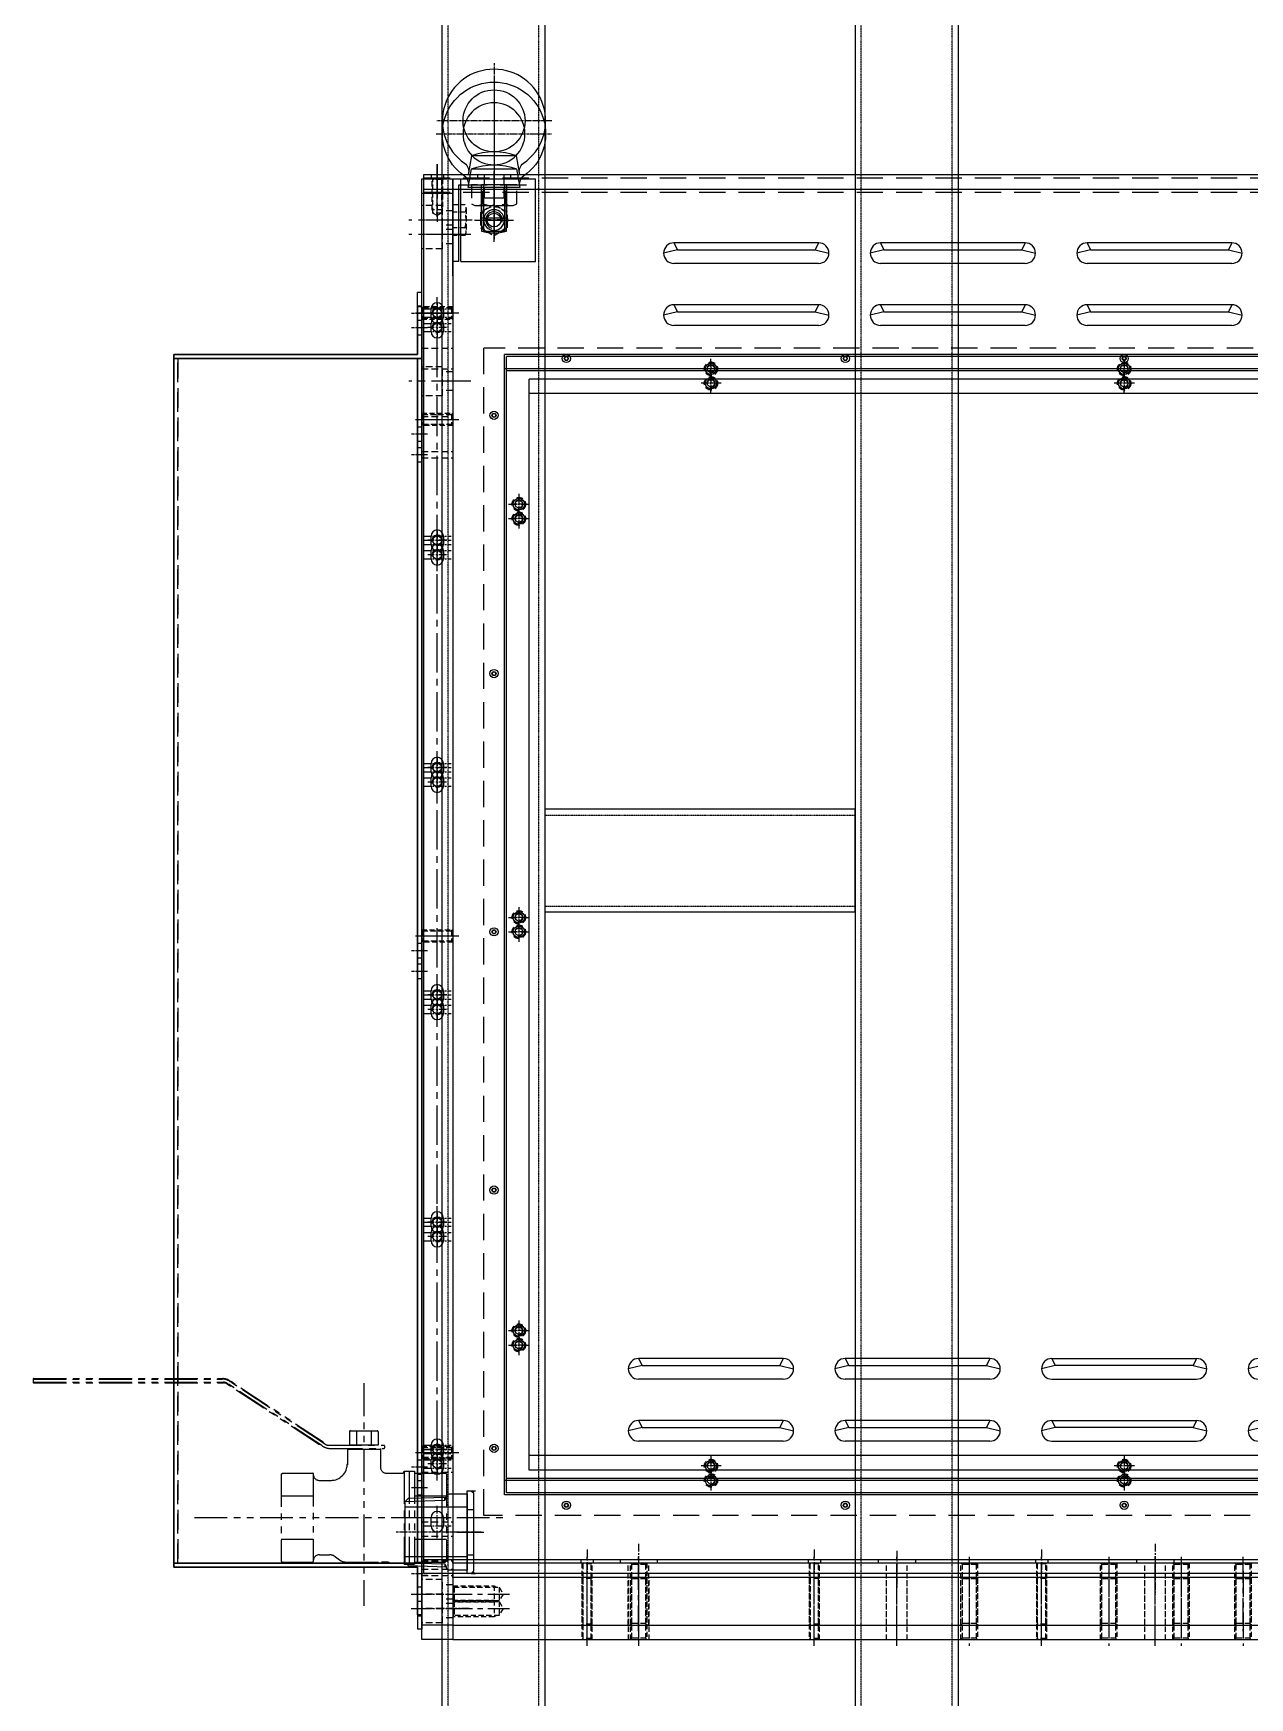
# Model space of a CAD drawing. Header units: millimetres. Extents: x -18234 to 26733, y 279 to 18488.
# Drawn here: x 17190 to 17779, y 5801 to 6607 of the extents above; entities that cross this region are included whole.
import ezdxf

# ---------------------------------------------------------------- set-up
doc = ezdxf.new("R2010")
doc.units = ezdxf.units.MM
for name, pattern in [('CENTER', [2, 1.25, -0.25, 0.25, -0.25]), ('CENTER1', [10, 7, -1, 1, -1]), ('CENTER2', [28.575, 19.05, -3.175, 3.175, -3.175]), ('HIDDEN', [0.375, 0.25, -0.125]), ('HIDDEN2', [4.7625, 3.175, -1.5875]), ('HIDDENX2', [19.05, 12.7, -6.35]), ('PHANTOM2', [31.75, 15.875, -3.175, 3.175, -3.175, 3.175, -3.175]), ('PHANTOMX2', [5, 2.5, -0.5, 0.5, -0.5, 0.5, -0.5])]:
    doc.linetypes.add(name, pattern=pattern)
for name, color, linetype in [('CEN', 1, 'CENTER'), ('CENTER', 1, 'CENTER'), ('HL', 2, 'HIDDEN'), ('THIN', 3, 'Continuous')]:
    doc.layers.add(name, color=color, linetype=linetype)

# ---------------------------------------------------------------- blocks, each defined once
blk = doc.blocks.new('w35ca34etwcey5r')
for p, q in [((-18931.31, 4130.1), (-18953.14, 4130.1)), ((-18946.92, 4121.1), (-18946.92, 4116.1)), ((-18937.52, 4121.1), (-18937.52, 4116.1)), ((-18936.22, 4116.1), (-18948.22, 4116.1)), ((-18936.22, 4100.04), (-18948.22, 4100.04))]:
    blk.add_line(p, q)
for points in [[(-18929.72, 4121.1), (-18931.31, 4130.1, 0.183267), (-18953.14, 4130.1), (-18954.72, 4121.1), (-18929.72, 4121.1, -0.33462), (-18927.93, 4126.59, 3.183172), (-18956.52, 4126.59, -0.33462), (-18954.72, 4121.1)], [(-18936.22, 4116.1), (-18936.22, 4100.04, -0.157869), (-18948.22, 4100.04), (-18948.22, 4116.1)]]:
    blk.add_lwpolyline(points, format="xyb")
blk.add_circle((-18942.22, 4147.1), 15)
at = {"layer": 'CENTER'}
for p, q in [((-18942.22, 4175.1), (-18942.22, 4096.1)), ((-18914.22, 4147.1), (-18970.22, 4147.1))]:
    blk.add_line(p, q, dxfattribs=at)
at = {"layer": 'THIN'}
for p, q in [((-18947.27, 4116.1), (-18947.27, 4100.04)), ((-18937.17, 4116.1), (-18937.17, 4100.04))]:
    blk.add_line(p, q, dxfattribs=at)
blk = doc.blocks.new('QW3ECE4T')
at = {"color": 2}
for p, q in [((5277.72, 19478.86), (5277.72, 20178.86)), ((5277.72, 20178.86), (5292.72, 20178.86)), ((5292.72, 20178.86), (5292.72, 19478.86)), ((5292.72, 19478.86), (5277.72, 19478.86))]:
    blk.add_line(p, q, dxfattribs=at)
at = {"color": 2, "linetype": 'HIDDEN2'}
for p, q in [((5287.72, 20165.86), (5277.72, 20165.86)), ((5287.72, 20151.86), (5287.72, 20165.86)), ((5292.72, 20163.36), (5287.72, 20163.36)), ((5287.72, 20151.86), (5277.72, 20151.86)), ((5292.72, 20154.36), (5287.72, 20154.36)), ((5277.72, 20103.86), (5292.72, 20103.86)), ((5277.72, 20053.86), (5292.72, 20053.86)), ((5277.72, 19559.86), (5292.72, 19559.86)), ((5277.72, 19509.86), (5292.72, 19509.86)), ((5287.72, 19500.86), (5277.72, 19500.86)), ((5287.72, 19486.86), (5287.72, 19500.86)), ((5292.72, 19498.36), (5287.72, 19498.36)), ((5287.72, 19486.86), (5277.72, 19486.86)), ((5292.72, 19489.36), (5287.72, 19489.36))]:
    blk.add_line(p, q, dxfattribs=at)
at = {"color": 1, "linetype": 'CENTER', "ltscale": 3}
for p, q in [((5285.22, 20118.43), (5285.22, 20109.28)), ((5289.8, 20113.86), (5280.65, 20113.86)), ((5289.8, 20003.86), (5280.65, 20003.86)), ((5285.22, 20008.43), (5285.22, 19999.28)), ((5285.22, 19898.43), (5285.22, 19889.28)), ((5289.8, 19893.86), (5280.65, 19893.86)), ((5285.22, 19788.43), (5285.22, 19779.28)), ((5289.8, 19783.86), (5280.65, 19783.86)), ((5289.8, 19673.86), (5280.65, 19673.86)), ((5285.22, 19678.43), (5285.22, 19669.28)), ((5285.22, 19568.43), (5285.22, 19559.28)), ((5289.8, 19563.86), (5280.65, 19563.86)), ((5272.67, 19493.86), (5297.78, 19493.86))]:
    blk.add_line(p, q, dxfattribs=at)
at = {"color": 3}
for centre in [(5285.22, 20113.86), (5285.22, 20003.86), (5285.22, 19893.86), (5285.22, 19783.86), (5285.22, 19673.86), (5285.22, 19563.86)]:
    blk.add_circle(centre, 2.1, dxfattribs=at)
for centre in [(5285.22, 20113.86), (5285.22, 20003.86), (5285.22, 19893.86), (5285.22, 19783.86), (5285.22, 19673.86), (5285.22, 19563.86)]:
    blk.add_arc(centre, 2.5, 255.40903, 195.03402)
at = {"layer": 'CEN', "linetype": 'CENTER2'}
for p, q in [((5285.22, 20167.41), (5285.22, 20193.86)), ((5301.57, 20158.86), (5271.53, 20158.86)), ((5301.57, 20158.86), (5271.53, 20158.86))]:
    blk.add_line(p, q, dxfattribs=at)
blk = doc.blocks.new('WEVWE4TRCER5TY')
for p, q in [((-5658.66, 747.58), (-5658.66, 784.58)), ((-5647.79, 781.5), (-5647.79, 782.98)), ((-5658.66, 778.08), (-5628.66, 778.08)), ((-5658.66, 754.08), (-5628.66, 754.08)), ((-5647.79, 750.66), (-5647.79, 749.19))]:
    blk.add_line(p, q)
blk.add_lwpolyline([(-5658.66, 784.58), (-5649.66, 784.58), (-5648.66, 783.58), (-5648.66, 783.01), (-5630.19, 782.43), (-5628.66, 780.9), (-5628.66, 751.26), (-5630.19, 749.74), (-5648.66, 749.16), (-5648.66, 748.58), (-5649.66, 747.58), (-5658.66, 747.58)])
at = {"layer": 'CENTER'}
blk.add_line((-5665.47, 766.08), (-5623.92, 766.08), dxfattribs=at)
at = {"layer": 'THIN'}
for points in [[(-5628.66, 780.9), (-5647.79, 781.5), (-5648.66, 783.01)], [(-5628.66, 751.26), (-5647.79, 750.66), (-5648.66, 749.16)]]:
    blk.add_lwpolyline(points, dxfattribs=at)
blk = doc.blocks.new('A$C7D0A6CA1')
at = {"color": 4}
for p, q in [((0, 630), (-2, 630)), ((-2, 600), (-2, 630)), ((0, 598), (0, 630)), ((-120, 600), (-2, 600)), ((-120, 13), (-120, 600)), ((-120, 598), (0, 598)), ((-2, 598), (-2, 15)), ((0, 598), (0, 15)), ((0, 15), (-120, 15)), ((-2, 13), (-120, 13)), ((-2, -10), (-2, 13)), ((0, -10), (0, 15)), ((0, -10), (-2, -10))]:
    blk.add_line(p, q, dxfattribs=at)
at = {"color": 2, "linetype": 'HIDDEN2', "ltscale": 3}
for p, q in [((-2, 623.5), (0, 623.5)), ((-2, 616.5), (0, 616.5)), ((-118, 15), (-118, 598)), ((-2, 555), (0, 555)), ((-2, 548), (0, 548)), ((-2, 305), (0, 305)), ((-2, 298), (0, 298)), ((-2, 55), (0, 55)), ((-2, 48), (0, 48)), ((-2, 3.5), (0, 3.5)), ((-2, -3.5), (0, -3.5))]:
    blk.add_line(p, q, dxfattribs=at)
at = {"color": 1, "linetype": 'CENTER'}
for p, q in [((-5, 620), (3, 620)), ((-5, 551.5), (3, 551.5)), ((-5, 301.5), (3, 301.5)), ((-5, 51.5), (3, 51.5)), ((-5, 0), (3, 0))]:
    blk.add_line(p, q, dxfattribs=at)
blk = doc.blocks.new('sdfgsdfgdgds')
for points in [[(142788.16, 12760.35), (142787.16, 12759.35), (142786.16, 12760.35)], [(142787.16, 12721.35), (142786.16, 12720.35), (142788.16, 12720.35)]]:
    blk.add_hatch(color=256).paths.add_polyline_path(points)
at = {"color": 1, "linetype": 'CENTER', "ltscale": 3}
for p, q in [((142769.66, 13383.57), (142769.66, 13399.64)), ((142769.66, 13383.5), (142769.66, 13396.99)), ((142797.16, 13404.59), (142797.16, 13376.11)), ((142797.16, 13383.07), (142797.16, 13399.14)), ((142762.91, 13325.35), (142776.41, 13325.35)), ((142769.66, 13315.35), (142769.66, 13331.35)), ((142762.91, 13321.35), (142776.41, 13321.35)), ((142902.16, 13291.42), (142902.16, 13301.29)), ((142902.16, 13300.1), (142902.16, 13292.6)), ((143102.16, 13291.42), (143102.16, 13301.29)), ((143102.16, 13300.1), (143102.16, 13292.6)), ((142907.09, 13296.35), (142897.22, 13296.35)), ((142905.91, 13296.35), (142898.41, 13296.35)), ((143107.09, 13296.35), (143097.22, 13296.35)), ((143105.91, 13296.35), (143098.41, 13296.35)), ((142809.16, 13235.79), (142809.16, 13225.92)), ((142804.22, 13230.85), (142814.09, 13230.85)), ((142812.91, 13230.85), (142805.41, 13230.85)), ((142809.16, 13234.6), (142809.16, 13227.1)), ((142769.66, 13205.35), (142769.66, 13221.35)), ((142762.91, 13215.35), (142776.41, 13215.35)), ((142762.91, 13211.35), (142776.41, 13211.35)), ((142769.66, 13095.35), (142769.66, 13111.35)), ((142762.91, 13105.35), (142776.41, 13105.35)), ((142762.91, 13101.35), (142776.41, 13101.35)), ((142809.16, 13035.79), (142809.16, 13025.92)), ((142809.16, 13034.6), (142809.16, 13027.1)), ((142804.22, 13030.85), (142814.09, 13030.85)), ((142812.91, 13030.85), (142805.41, 13030.85)), ((142762.91, 12995.35), (142776.41, 12995.35)), ((142769.66, 12985.35), (142769.66, 13001.35)), ((142762.91, 12991.35), (142776.41, 12991.35)), ((142769.66, 12875.35), (142769.66, 12891.35)), ((142762.91, 12885.35), (142776.41, 12885.35)), ((142762.91, 12881.35), (142776.41, 12881.35)), ((142809.16, 12835.79), (142809.16, 12825.92)), ((142809.16, 12834.6), (142809.16, 12827.1)), ((142804.22, 12830.85), (142814.09, 12830.85)), ((142812.91, 12830.85), (142805.41, 12830.85)), ((142769.66, 12765.35), (142769.66, 12781.35)), ((142762.91, 12775.35), (142776.41, 12775.35)), ((142762.91, 12771.35), (142776.41, 12771.35)), ((142902.16, 12770.29), (142902.16, 12760.42)), ((142902.16, 12769.1), (142902.16, 12761.6)), ((143102.16, 12770.29), (143102.16, 12760.42)), ((143102.16, 12769.1), (143102.16, 12761.6)), ((142907.09, 12765.35), (142897.22, 12765.35)), ((142905.91, 12765.35), (142898.41, 12765.35)), ((143107.09, 12765.35), (143097.22, 12765.35)), ((143105.91, 12765.35), (143098.41, 12765.35)), ((142769.66, 12737.35), (142769.66, 12753.35)), ((142762.91, 12747.35), (142776.41, 12747.35)), ((142762.91, 12743.35), (142776.41, 12743.35)), ((142867.16, 12728.12), (142867.16, 12709.95)), ((143117.16, 12728.12), (143117.16, 12709.95)), ((142992.16, 12724.79), (142992.16, 12712.95)), ((142785.2, 12703.35), (142769.11, 12703.35))]:
    blk.add_line(p, q, dxfattribs=at)
at = {"color": 3}
for p, q in [((142763.16, 13390.35), (143441.16, 13390.35)), ((142763.16, 12720.35), (142763.16, 13390.35)), ((142777.16, 13348.35), (142777.16, 13388.35)), ((142777.16, 13388.35), (142777.16, 13348.35)), ((142954.25, 13364.35), (142884.25, 13364.35)), ((143054.25, 13364.35), (142984.25, 13364.35)), ((143154.25, 13364.35), (143084.25, 13364.35)), ((142954.25, 13354.35), (142884.25, 13354.35)), ((143054.25, 13354.35), (142984.25, 13354.35)), ((143154.25, 13354.35), (143084.25, 13354.35)), ((142954.25, 13334.35), (142884.25, 13334.35)), ((143054.25, 13334.35), (142984.25, 13334.35)), ((143154.25, 13334.35), (143084.25, 13334.35)), ((142766.66, 13321.35), (142766.66, 13325.35)), ((142772.66, 13325.35), (142772.66, 13321.35)), ((142954.25, 13324.35), (142884.25, 13324.35)), ((143054.25, 13324.35), (142984.25, 13324.35)), ((143154.25, 13324.35), (143084.25, 13324.35)), ((143402.16, 13303.35), (142802.16, 13303.35)), ((142802.16, 12758.35), (142802.16, 13303.35)), ((143401.16, 13302.35), (142803.16, 13302.35)), ((142803.16, 12759.35), (142803.16, 13302.35)), ((143390.16, 13291.35), (142814.16, 13291.35)), ((142814.16, 12770.35), (142814.16, 13291.35)), ((142766.66, 13211.35), (142766.66, 13215.35)), ((142772.66, 13215.35), (142772.66, 13211.35)), ((142766.66, 13101.35), (142766.66, 13105.35)), ((142772.66, 13105.35), (142772.66, 13101.35)), ((142766.66, 12991.35), (142766.66, 12995.35)), ((142772.66, 12995.35), (142772.66, 12991.35)), ((142766.66, 12881.35), (142766.66, 12885.35)), ((142772.66, 12885.35), (142772.66, 12881.35)), ((142937.16, 12824.35), (142867.16, 12824.35)), ((143037.16, 12824.35), (142967.16, 12824.35)), ((143067.16, 12824.35), (143137.16, 12824.35)), ((142937.16, 12814.35), (142867.16, 12814.35)), ((143037.16, 12814.35), (142967.16, 12814.35)), ((143067.16, 12814.35), (143137.16, 12814.35)), ((142937.16, 12794.35), (142867.16, 12794.35)), ((143037.16, 12794.35), (142967.16, 12794.35)), ((143067.16, 12794.35), (143137.16, 12794.35)), ((142937.16, 12784.35), (142867.16, 12784.35)), ((143037.16, 12784.35), (142967.16, 12784.35)), ((143067.16, 12784.35), (143137.16, 12784.35)), ((142766.66, 12771.35), (142766.66, 12775.35)), ((142772.66, 12775.35), (142772.66, 12771.35)), ((143374.85, 12770.35), (142814.16, 12770.35)), ((143381.46, 12758.35), (142802.16, 12758.35)), ((143380.72, 12759.35), (142803.16, 12759.35)), ((142766.66, 12743.35), (142766.66, 12747.35)), ((142772.66, 12747.35), (142772.66, 12743.35)), ((142777.16, 12720.35), (142763.16, 12720.35)), ((143427.16, 12720.35), (142777.16, 12720.35)), ((142777.16, 12718.35), (142777.16, 12720.35)), ((143427.16, 12718.35), (142777.16, 12718.35))]:
    blk.add_line(p, q, dxfattribs=at)
at = {"color": 2, "linetype": 'HIDDENX2'}
for p, q in [((142763.16, 13388.85), (143441.16, 13388.85)), ((143412.16, 13313.35), (142792.16, 13313.35)), ((142792.16, 12748.35), (142792.16, 13313.35)), ((143391.79, 12748.35), (142792.16, 12748.35))]:
    blk.add_line(p, q, dxfattribs=at)
for p, q in [((142885.91, 13360.9), (142879.25, 13359.35)), ((142884.25, 13364.35), (142885.91, 13360.9)), ((142885.91, 13360.9), (142952.59, 13360.9)), ((142954.25, 13364.35), (142952.59, 13360.9)), ((142952.59, 13360.9), (142959.25, 13359.35)), ((142985.91, 13360.9), (142979.25, 13359.35)), ((142984.25, 13364.35), (142985.91, 13360.9)), ((142985.91, 13360.9), (143052.59, 13360.9)), ((143054.25, 13364.35), (143052.59, 13360.9)), ((143052.59, 13360.9), (143059.25, 13359.35)), ((143085.91, 13360.9), (143079.25, 13359.35)), ((143084.25, 13364.35), (143085.91, 13360.9)), ((143085.91, 13360.9), (143152.59, 13360.9)), ((143154.25, 13364.35), (143152.59, 13360.9)), ((143152.59, 13360.9), (143159.25, 13359.35)), ((142884.25, 13334.35), (142885.91, 13330.9)), ((142954.25, 13334.35), (142952.59, 13330.9)), ((142984.25, 13334.35), (142985.91, 13330.9)), ((143054.25, 13334.35), (143052.59, 13330.9)), ((143084.25, 13334.35), (143085.91, 13330.9)), ((143154.25, 13334.35), (143152.59, 13330.9)), ((142885.91, 13330.9), (142879.25, 13329.35)), ((142885.91, 13330.9), (142952.59, 13330.9)), ((142952.59, 13330.9), (142959.25, 13329.35)), ((142985.91, 13330.9), (142979.25, 13329.35)), ((142985.91, 13330.9), (143052.59, 13330.9)), ((143052.59, 13330.9), (143059.25, 13329.35)), ((143085.91, 13330.9), (143079.25, 13329.35)), ((143085.91, 13330.9), (143152.59, 13330.9)), ((143152.59, 13330.9), (143159.25, 13329.35)), ((142868.82, 12820.9), (142862.16, 12819.35)), ((142867.16, 12824.35), (142868.82, 12820.9)), ((142868.82, 12820.9), (142935.49, 12820.9)), ((142937.16, 12824.35), (142935.49, 12820.9)), ((142935.49, 12820.9), (142942.16, 12819.35)), ((142968.82, 12820.9), (142962.16, 12819.35)), ((142967.16, 12824.35), (142968.82, 12820.9)), ((142968.82, 12820.9), (143035.49, 12820.9)), ((143037.16, 12824.35), (143035.49, 12820.9)), ((143035.49, 12820.9), (143042.16, 12819.35)), ((143068.82, 12820.9), (143062.16, 12819.35)), ((143067.16, 12824.35), (143068.82, 12820.9)), ((143135.49, 12820.9), (143068.82, 12820.9)), ((143137.16, 12824.35), (143135.49, 12820.9)), ((143135.49, 12820.9), (143142.16, 12819.35)), ((143168.82, 12820.9), (143162.16, 12819.35)), ((142867.16, 12794.35), (142868.82, 12790.9)), ((142937.16, 12794.35), (142935.49, 12790.9)), ((142967.16, 12794.35), (142968.82, 12790.9)), ((143037.16, 12794.35), (143035.49, 12790.9)), ((143067.16, 12794.35), (143068.82, 12790.9)), ((143137.16, 12794.35), (143135.49, 12790.9)), ((142868.82, 12790.9), (142862.16, 12789.35)), ((142868.82, 12790.9), (142935.49, 12790.9)), ((142935.49, 12790.9), (142942.16, 12789.35)), ((142968.82, 12790.9), (142962.16, 12789.35)), ((142968.82, 12790.9), (143035.49, 12790.9)), ((143035.49, 12790.9), (143042.16, 12789.35)), ((143068.82, 12790.9), (143062.16, 12789.35)), ((143135.49, 12790.9), (143068.82, 12790.9)), ((143135.49, 12790.9), (143142.16, 12789.35)), ((143168.82, 12790.9), (143162.16, 12789.35)), ((142786.16, 12760.35), (142788.16, 12760.35)), ((142786.16, 12720.35), (142788.16, 12720.35))]:
    blk.add_line(p, q)
at = {"color": 2, "linetype": 'HIDDEN2', "ltscale": 2}
for p, q in [((142784.16, 12751.35), (142787.16, 12751.35)), ((142784.16, 12729.35), (142787.16, 12729.35))]:
    blk.add_line(p, q, dxfattribs=at)
at = {"linetype": 'HIDDEN2'}
blk.add_line((142762.16, 12738.35), (142777.16, 12738.35), dxfattribs=at)
at = {"color": 1, "linetype": 'CENTER1', "ltscale": 2}
blk.add_line((142779.16, 12740.35), (142792.16, 12740.35), dxfattribs=at)
at = {"color": 1, "linetype": 'CENTER'}
blk.add_line((142757.16, 12720.35, -0.22), (142765.16, 12720.35, 0.37), dxfattribs=at)
at = {"color": 2}
for p, q in [((143427.16, 12718.35), (142777.16, 12718.35)), ((142777.16, 12718.35), (142777.16, 12688.35)), ((142777.16, 12688.35), (143427.16, 12688.35))]:
    blk.add_line(p, q, dxfattribs=at)
at = {"const_width": 0.5}
for points in [[(142831.41, 13308.35, -1), (142832.91, 13308.35, -1)], [(142966.41, 13308.35, -1), (142967.91, 13308.35, -1)], [(143102.91, 13308.35, 1), (143101.41, 13308.35, 1)], [(142796.41, 13280.85, 1), (142797.91, 13280.85, 1)], [(142796.41, 13155.85, 1), (142797.91, 13155.85, 1)], [(142796.41, 13030.85, 1), (142797.91, 13030.85, 1)], [(142796.41, 12905.85, 1), (142797.91, 12905.85, 1)], [(142796.41, 12780.85, 1), (142797.91, 12780.85, 1)], [(142831.41, 12753.35, 1), (142832.91, 12753.35, 1)], [(142966.41, 12753.35, 1), (142967.91, 12753.35, 1)], [(143102.91, 12753.35, -1), (143101.41, 12753.35, -1)]]:
    blk.add_lwpolyline(points, format="xyb", close=True, dxfattribs=at)
blk.add_lwpolyline([(142786.16, 12720.35), (142784.16, 12720.35), (142784.16, 12760.35), (142786.16, 12760.35), (142787.16, 12759.35), (142787.16, 12721.35)], close=True)
for centre, radius in [((142832.16, 13308.35), 2), ((142832.16, 13308.35), 1), ((142967.16, 13308.35), 2), ((142967.16, 13308.35), 1), ((143102.16, 13308.35), 2), ((143102.16, 13308.35), 1), ((142797.16, 13280.85), 2), ((142797.16, 13280.85), 1), ((142797.16, 13155.85), 2), ((142797.16, 13155.85), 1), ((142797.16, 13030.85), 2), ((142797.16, 13030.85), 1), ((142797.16, 12905.85), 2), ((142797.16, 12905.85), 1), ((142797.16, 12780.85), 2), ((142797.16, 12780.85), 1), ((142832.16, 12753.35), 2), ((142832.16, 12753.35), 1), ((142967.16, 12753.35), 2), ((142967.16, 12753.35), 1), ((143102.16, 12753.35), 2), ((143102.16, 12753.35), 1)]:
    blk.add_circle(centre, radius)
at = {"color": 2, "linetype": 'HIDDEN2'}
for centre in [(142902.16, 13296.35), (143102.16, 13296.35), (142809.16, 13230.85), (142809.16, 13030.85), (142809.16, 12830.85), (142902.16, 12765.35), (143102.16, 12765.35)]:
    blk.add_circle(centre, 3.25, dxfattribs=at)
at = {"color": 3}
for centre, radius in [((142902.16, 13296.35), 2.75), ((142902.16, 13296.35), 1.75), ((143102.16, 13296.35), 2.75), ((143102.16, 13296.35), 1.75), ((142809.16, 13230.85), 2.75), ((142809.16, 13230.85), 1.75), ((142809.16, 13030.85), 2.75), ((142809.16, 13030.85), 1.75), ((142809.16, 12830.85), 2.75), ((142809.16, 12830.85), 1.75), ((142902.16, 12765.35), 2.75), ((142902.16, 12765.35), 1.75), ((143102.16, 12765.35), 2.75), ((143102.16, 12765.35), 1.75)]:
    blk.add_circle(centre, radius, dxfattribs=at)
for centre, radius, start, end in [((142884.25, 13359.35), 5, 90, 270), ((142954.25, 13359.35), 5, 270, 90), ((142984.25, 13359.35), 5, 90, 270), ((143054.25, 13359.35), 5, 270, 90), ((143084.25, 13359.35), 5, 90, 270), ((143154.25, 13359.35), 5, 270, 90), ((142884.25, 13329.35), 5, 90, 270), ((142954.25, 13329.35), 5, 270, 90), ((142984.25, 13329.35), 5, 90, 270), ((143054.25, 13329.35), 5, 270, 90), ((143084.25, 13329.35), 5, 90, 270), ((143154.25, 13329.35), 5, 270, 90), ((142769.66, 13325.35), 3, 0, 180), ((142769.66, 13321.35), 3, 180, 0), ((142769.66, 13215.35), 3, 0, 180), ((142769.66, 13211.35), 3, 180, 0), ((142769.66, 13105.35), 3, 0, 180), ((142769.66, 13101.35), 3, 180, 0), ((142769.66, 12995.35), 3, 0, 180), ((142769.66, 12991.35), 3, 180, 0), ((142769.66, 12885.35), 3, 0, 180), ((142769.66, 12881.35), 3, 180, 0), ((142867.16, 12819.35), 5, 90, 270), ((142937.16, 12819.35), 5, 270, 90), ((142967.16, 12819.35), 5, 90, 270), ((143037.16, 12819.35), 5, 270, 90), ((143067.16, 12819.35), 5, 90, 270), ((143137.16, 12819.35), 5, 270, 90), ((143167.16, 12819.35), 5, 90, 270), ((142867.16, 12789.35), 5, 90, 270), ((142937.16, 12789.35), 5, 270, 90), ((142967.16, 12789.35), 5, 90, 270), ((143037.16, 12789.35), 5, 270, 90), ((143067.16, 12789.35), 5, 90, 270), ((143137.16, 12789.35), 5, 270, 90), ((143167.16, 12789.35), 5, 90, 270), ((142769.66, 12775.35), 3, 0, 180), ((142769.66, 12771.35), 3, 180, 0), ((142769.66, 12747.35), 3, 0, 180), ((142769.66, 12743.35), 3, 180, 0)]:
    blk.add_arc(centre, radius, start, end, dxfattribs=at)
for centre in [(142902.16, 13296.35), (143102.16, 13296.35), (142809.16, 13230.85), (142809.16, 13030.85), (142809.16, 12830.85), (142902.16, 12765.35), (143102.16, 12765.35)]:
    blk.add_arc(centre, 2, 255.00122, 194.53862)
at = {"xscale": -1}
blk.add_blockref('w35ca34etwcey5r', (123854.93, 9270.01), dxfattribs=at)
blk.add_blockref('QW3ECE4T', (137484.43, -6790.51))
at = {"xscale": -1, "rotation": 180}
blk.add_blockref('A$C7D0A6CA1', (142762.16, 13323.35), dxfattribs=at)
at = {"rotation": 180}
blk.add_blockref('WEVWE4TRCER5TY', (137125.5, 13506.43), dxfattribs=at)
blk = doc.blocks.new('A$C6C3A631E')
at = {"color": 0, "linetype": 'HIDDEN', "ltscale": 10}
for points in [[(0, -6.62), (0.68, -7.3), (0.68, -13.95), (0, -14.62)], [(0.68, -7.3), (29.32, -7.3)], [(30, -6.62), (29.32, -7.3), (29.32, -13.95), (30, -14.62)], [(29.32, -13.95), (0.68, -13.95)]]:
    blk.add_lwpolyline(points, dxfattribs=at)
at = {"layer": 'CENTER', "ltscale": 10}
blk.add_line((-3, -10.62), (33, -10.62), dxfattribs=at)
at = {"layer": 'THIN', "color": 0, "linetype": 'HIDDEN', "ltscale": 10}
for points in [[(0, -6.62), (30, -6.62)], [(30, -14.62), (0, -14.62)]]:
    blk.add_lwpolyline(points, dxfattribs=at)
blk = doc.blocks.new('A$C6BE62182')
at = {"color": 0, "linetype": 'HIDDEN', "ltscale": 10}
for points in [[(-10.34, 7.86), (-9.91, 8.3), (-9.91, 12.43), (-10.34, 12.86)], [(-9.91, 12.43), (19.23, 12.43)], [(19.23, 8.3), (-9.91, 8.3)], [(19.66, 7.86), (19.23, 8.3), (19.23, 12.43), (19.66, 12.86)]]:
    blk.add_lwpolyline(points, dxfattribs=at)
at = {"layer": 'CENTER', "ltscale": 10}
blk.add_line((22.66, 10.36), (-13.34, 10.36), dxfattribs=at)
at = {"layer": 'THIN', "color": 0, "linetype": 'HIDDEN', "ltscale": 10}
for points in [[(-10.34, 12.86), (19.66, 12.86)], [(19.66, 7.86), (-10.34, 7.86)]]:
    blk.add_lwpolyline(points, dxfattribs=at)
blk = doc.blocks.new('A$C37081A5B')
at = {"color": 0, "linetype": 'HIDDEN', "ltscale": 10}
for p, q in [((7.83, 14.29), (7.83, 6.29)), ((10.33, 13.61), (10.33, 6.97))]:
    blk.add_line(p, q, dxfattribs=at)
for points in [[(-12.17, 14.29), (-11.5, 13.61), (-11.5, 6.97), (-12.17, 6.29)], [(-11.5, 13.61), (10.33, 13.61), (12.24, 10.29), (10.33, 6.97), (-11.5, 6.97)]]:
    blk.add_lwpolyline(points, dxfattribs=at)
at = {"layer": 'CENTER', "ltscale": 10}
blk.add_line((-15.17, 10.29), (15.24, 10.29), dxfattribs=at)
at = {"layer": 'THIN', "color": 0, "linetype": 'HIDDEN', "ltscale": 10}
for points in [[(-12.17, 14.29), (7.83, 14.29), (9, 13.61)], [(9, 6.97), (7.83, 6.29), (-12.17, 6.29)]]:
    blk.add_lwpolyline(points, dxfattribs=at)
blk = doc.blocks.new('A$C592426ED')
at = {"color": 251, "linetype": 'HIDDEN', "ltscale": 10}
for points in [[(-4.9, 20), (-5.57, 19.33), (-12.22, 19.33), (-12.9, 20)], [(-12.22, -9.32), (-12.22, 19.33)], [(-5.57, 19.33), (-5.57, -9.32)], [(-4.9, -10), (-5.57, -9.32), (-12.22, -9.32), (-12.9, -10)]]:
    blk.add_lwpolyline(points, dxfattribs=at)
at = {"layer": 'CENTER', "color": 251, "ltscale": 10}
blk.add_line((-8.9, 23), (-8.9, -13), dxfattribs=at)
at = {"layer": 'THIN', "color": 251, "linetype": 'HIDDEN', "ltscale": 10}
for points in [[(-12.9, -10), (-12.9, 20)], [(-4.9, 20), (-4.9, -10)]]:
    blk.add_lwpolyline(points, dxfattribs=at)
blk = doc.blocks.new('A$C2409789D')
at = {"color": 2}
for p, q in [((475.34, 57.83), (-174.66, 57.83)), ((-174.66, 57.83), (-174.66, 27.83)), ((-174.66, 27.83), (475.34, 27.83))]:
    blk.add_line(p, q, dxfattribs=at)
at = {"linetype": 'HIDDEN', "ltscale": 10}
for p, q in [((-89.66, 27.83), (-89.66, 57.83)), ((-79.66, 27.83), (-79.66, 57.83)), ((35.34, 27.83), (35.34, 57.83)), ((45.34, 27.83), (45.34, 57.83)), ((160.34, 27.83), (160.34, 57.83)), ((170.34, 27.83), (170.34, 57.83))]:
    blk.add_line(p, q, dxfattribs=at)
at = {"layer": 'CENTER', "ltscale": 10}
for p, q in [((-84.66, 24.83), (-84.66, 60.83)), ((40.34, 24.83), (40.34, 60.83)), ((165.34, 24.83), (165.34, 60.83))]:
    blk.add_line(p, q, dxfattribs=at)
at = {"ltscale": 10, "xscale": -1, "rotation": 90}
for p in [(-99.3, 47.49), (10.7, 47.49), (120.7, 47.49)]:
    blk.add_blockref('A$C6BE62182', p, dxfattribs=at)
at = {"ltscale": 10}
for name, p in [('A$C592426ED', (-75.77, 37.82)), ('A$C592426ED', (84.23, 37.82)), ('A$C37081A5B', (-162.49, 32.54))]:
    blk.add_blockref(name, p, dxfattribs=at)
at = {"ltscale": 10, "rotation": 270}
for p in [(153.46, 57.83), (188.46, 57.83), (218.46, 57.83)]:
    blk.add_blockref('A$C6C3A631E', p, dxfattribs=at)
blk = doc.blocks.new('sdfgsdfgsdgfdgds')
at = {"xscale": -1}
blk.add_blockref('sdfgsdfgdgds', (297823.81, -2749.63), dxfattribs=at)
at = {"ltscale": 10, "extrusion": (0, 0, -1), "zscale": -1}
blk.add_blockref('A$C2409789D', (-154871.98, 9910.89), dxfattribs=at)
blk = doc.blocks.new('A$C12414E41')
at = {"color": 4}
for p, q in [((-198.46, 70.91), (388.54, 70.91)), ((-198.46, -47.09), (-198.46, 70.91)), ((-196.46, -49.09), (-196.46, 70.91)), ((386.54, 70.91), (386.54, -49.09)), ((388.54, 70.91), (388.54, -47.09)), ((-221.46, -47.09), (-198.46, -47.09)), ((-221.46, -49.09), (-221.46, -47.09)), ((386.54, -47.09), (-196.46, -47.09)), ((388.54, -47.09), (418.54, -47.09)), ((418.54, -49.09), (418.54, -47.09)), ((-221.46, -49.09), (-196.46, -49.09)), ((386.54, -49.09), (-196.46, -49.09)), ((386.54, -49.09), (418.54, -49.09))]:
    blk.add_line(p, q, dxfattribs=at)
at = {"color": 2, "linetype": 'HIDDEN2', "ltscale": 3}
for p, q in [((-196.46, 68.91), (386.54, 68.91)), ((-214.96, -47.09), (-214.96, -49.09)), ((-207.96, -47.09), (-207.96, -49.09)), ((-163.46, -47.09), (-163.46, -49.09)), ((-156.46, -47.09), (-156.46, -49.09)), ((86.54, -47.09), (86.54, -49.09)), ((93.54, -47.09), (93.54, -49.09)), ((336.54, -47.09), (336.54, -49.09)), ((343.54, -47.09), (343.54, -49.09)), ((405.04, -47.09), (405.04, -49.09)), ((412.04, -47.09), (412.04, -49.09))]:
    blk.add_line(p, q, dxfattribs=at)
at = {"color": 1, "linetype": 'CENTER'}
for p, q in [((-211.46, -44.09, -0.22), (-211.46, -52.09, 0.37)), ((-159.96, -44.09, -0.22), (-159.96, -52.09, 0.37)), ((90.04, -44.09, -0.22), (90.04, -52.09, 0.37)), ((340.04, -44.09, -0.22), (340.04, -52.09, 0.37)), ((408.54, -44.09, -0.22), (408.54, -52.09, 0.37))]:
    blk.add_line(p, q, dxfattribs=at)
blk = doc.blocks.new('AE4RTVSREY5R6TY')
at = {"color": 2, "linetype": 'HIDDENX2', "ltscale": 0.2}
blk.add_lwpolyline([(-7353.75, 5218.46), (-7346.25, 5218.46), (-7342.49, 5224.96), (-7346.25, 5231.46), (-7353.75, 5231.46), (-7357.51, 5224.96), (-7353.75, 5218.46)], dxfattribs=at)
blk.add_circle((-7350, 5224.96), 6.5, dxfattribs=at)
blk.add_circle((-7350, 5224.96), 3.32)
at = {"layer": 'CENTER'}
for p, q in [((-7350, 5234.46), (-7350, 5215.46)), ((-7360.51, 5224.96), (-7339.49, 5224.96))]:
    blk.add_line(p, q, dxfattribs=at)
at = {"layer": 'THIN'}
blk.add_arc((-7350, 5224.96), 4, 255, 165, dxfattribs=at)
blk = doc.blocks.new('A4ET45EYTRD6Y')
at = {"color": 2, "linetype": 'HIDDENX2', "ltscale": 0.5}
for p, q in [((-7453.08, 5231.39), (-7453.08, 5240.54)), ((-7442.11, 5231.39), (-7442.11, 5240.54)), ((-7455.82, 5230.54), (-7439.37, 5230.54))]:
    blk.add_line(p, q, dxfattribs=at)
blk.add_lwpolyline([(-7458.56, 5240.54), (-7458.56, 5231.39, 0.309401), (-7453.08, 5231.39, 0.154701), (-7442.11, 5231.39, 0.309401), (-7436.62, 5231.39), (-7436.62, 5240.54), (-7458.56, 5240.54)], format="xyb", dxfattribs=at)
at = {"layer": 'CENTER'}
blk.add_line((-7447.59, 5227.54), (-7447.59, 5243.54), dxfattribs=at)
blk = doc.blocks.new('A4TCES5YTRTY')
at = {"color": 2, "linetype": 'HIDDENX2', "ltscale": 0.2}
for p, q in [((-7334.72, 5174.17), (-7340.64, 5174.17)), ((-7334.14, 5176.05), (-7334.14, 5164.79)), ((-7334.72, 5166.67), (-7340.64, 5166.67))]:
    blk.add_line(p, q, dxfattribs=at)
blk.add_lwpolyline([(-7340.64, 5177.92), (-7334.72, 5177.92, -0.309401), (-7334.72, 5174.17, -0.154701), (-7334.72, 5166.67, -0.309401), (-7334.72, 5162.91), (-7340.64, 5162.91), (-7340.64, 5177.92)], format="xyb", dxfattribs=at)
at = {"layer": 'CENTER'}
blk.add_line((-7331.14, 5170.42), (-7343.64, 5170.42), dxfattribs=at)
blk = doc.blocks.new('A$C3C215F96')
at = {"color": 3}
for p, q in [((-75.03, 73.28), (-75.03, 113.28)), ((-35.03, 113.28), (-75.03, 113.28)), ((-39.03, 73.28), (-39.03, 113.28)), ((-35.03, 73.28), (-35.03, 113.28)), ((-38.03, 110.28), (-39.03, 110.28)), ((-38.03, 73.28), (-38.03, 110.28)), ((-39.03, 73.28), (-75.03, 73.28)), ((-38.03, 73.28), (-35.03, 73.28))]:
    blk.add_line(p, q, dxfattribs=at)
at = {"color": 2, "linetype": 'HIDDENX2'}
blk.add_line((-39.03, 110.28), (-75.03, 110.28), dxfattribs=at)
at = {"color": 1, "linetype": 'CENTER', "ltscale": 3}
for p, q in [((-55.03, 84.38), (-55.03, 102.19)), ((-46.12, 93.28), (-63.94, 93.28))]:
    blk.add_line(p, q, dxfattribs=at)
at = {"color": 3}
blk.add_circle((-55.03, 93.28), 5, dxfattribs=at)
at = {"xscale": -1}
for name, p in [('w35ca34etwcey5r', (-18997.25, -4005.81)), ('A4ET45EYTRD6Y', (-7502.63, -5130.26)), ('A4TCES5YTRTY', (-7375.67, -5077.14))]:
    blk.add_blockref(name, p, dxfattribs=at)
at = {"extrusion": (0, 0, -1), "zscale": -1, "rotation": 90}
blk.add_blockref('AE4RTVSREY5R6TY', (5279.99, 7443.28), dxfattribs=at)
blk = doc.blocks.new('A$C50693D2F')
at = {"color": 0, "linetype": 'HIDDEN', "ltscale": 10}
for p, q in [((17.3, -6.06), (17.3, -11.06)), ((18.9, -6.49), (18.9, -10.62))]:
    blk.add_line(p, q, dxfattribs=at)
for points in [[(2.3, -6.06), (2.73, -6.49), (2.73, -10.62), (2.3, -11.06)], [(2.73, -6.49), (18.9, -6.49), (20.09, -8.56), (18.9, -10.62), (2.73, -10.62)]]:
    blk.add_lwpolyline(points, dxfattribs=at)
at = {"layer": 'CENTER', "ltscale": 10}
blk.add_line((-0.7, -8.56), (23.09, -8.56), dxfattribs=at)
at = {"layer": 'THIN', "color": 0, "linetype": 'HIDDEN', "ltscale": 10}
for points in [[(2.3, -6.06), (17.3, -6.06), (18.05, -6.49)], [(18.05, -10.62), (17.3, -11.06), (2.3, -11.06)]]:
    blk.add_lwpolyline(points, dxfattribs=at)
blk = doc.blocks.new('A$C649C458D')
at = {"color": 2}
for p, q in [((-66.92, -109.63), (-66.92, 590.37)), ((-66.92, 590.37), (-51.92, 590.37)), ((-51.92, 590.37), (-51.92, -109.63)), ((-51.92, -109.63), (-66.92, -109.63))]:
    blk.add_line(p, q, dxfattribs=at)
at = {"color": 0, "linetype": 'HIDDEN2'}
for p, q in [((-56.92, 577.37), (-66.92, 577.37)), ((-56.92, 563.37), (-56.92, 577.37)), ((-51.92, 574.87), (-56.92, 574.87)), ((-51.92, 565.87), (-56.92, 565.87)), ((-56.92, 563.37), (-66.92, 563.37)), ((-66.92, 525.37), (-51.92, 525.37)), ((-56.92, 499.37), (-66.92, 499.37)), ((-66.92, 498.37), (-51.92, 498.37)), ((-56.92, 485.37), (-56.92, 499.37)), ((-51.92, 496.87), (-56.92, 496.87)), ((-56.92, 485.37), (-66.92, 485.37)), ((-51.92, 487.87), (-56.92, 487.87)), ((-66.92, 475.37), (-51.92, 475.37)), ((-66.92, 455.37), (-51.92, 455.37)), ((-66.92, -28.63), (-51.92, -28.63)), ((-66.92, -59.63), (-51.92, -59.63)), ((-66.92, -78.63), (-51.92, -78.63)), ((-66.92, -82.63), (-51.92, -82.63)), ((-56.92, -87.63), (-66.92, -87.63)), ((-56.92, -101.63), (-56.92, -87.63)), ((-51.92, -90.13), (-56.92, -90.13)), ((-56.92, -101.63), (-66.92, -101.63)), ((-51.92, -99.13), (-56.92, -99.13))]:
    blk.add_line(p, q, dxfattribs=at)
at = {"color": 1, "linetype": 'CENTER', "ltscale": 3}
for p, q in [((-54.84, 525.37), (-64, 525.37)), ((-59.42, 529.95), (-59.42, 520.79)), ((-59.42, 419.95), (-59.42, 410.79)), ((-54.84, 415.37), (-64, 415.37)), ((-59.42, 309.95), (-59.42, 300.79)), ((-54.84, 305.37), (-64, 305.37)), ((-54.84, 195.37), (-64, 195.37)), ((-59.42, 199.95), (-59.42, 190.79)), ((-59.42, 89.95), (-59.42, 80.79)), ((-54.84, 85.37), (-64, 85.37)), ((-59.42, -20.05), (-59.42, -29.21)), ((-54.84, -24.63), (-64, -24.63)), ((-71.98, -94.63), (-46.87, -94.63))]:
    blk.add_line(p, q, dxfattribs=at)
at = {"color": 1, "linetype": 'CENTER2'}
blk.add_line((-59.42, -20.05), (-59.42, 520.79), dxfattribs=at)
at = {"color": 251, "linetype": 'HIDDEN', "ltscale": 10}
for points in [[(-66.92, 528.37), (-66.38, 527.83), (-66.38, 522.91), (-66.92, 522.37)], [(-52.46, 527.83), (-66.38, 527.83)], [(-51.92, 528.37), (-52.46, 527.83), (-52.46, 522.91), (-51.92, 522.37)], [(-66.38, 522.91), (-52.46, 522.91)], [(-66.92, 476.87), (-66.38, 476.33), (-66.38, 471.41), (-66.92, 470.87)], [(-66.38, 476.33), (-52.46, 476.33)], [(-51.92, 476.87), (-52.46, 476.33), (-52.46, 471.41), (-51.92, 470.87)], [(-52.46, 471.41), (-66.38, 471.41)], [(-66.92, 226.87), (-66.38, 226.33), (-66.38, 221.41), (-66.92, 220.87)], [(-66.38, 226.33), (-52.46, 226.33)], [(-51.92, 226.87), (-52.46, 226.33), (-52.46, 221.41), (-51.92, 220.87)], [(-52.46, 221.41), (-66.38, 221.41)], [(-66.92, -23.13), (-66.38, -23.67), (-66.38, -28.59), (-66.92, -29.13)], [(-66.38, -23.67), (-52.46, -23.67)], [(-51.92, -23.13), (-52.46, -23.67), (-52.46, -28.59), (-51.92, -29.13)], [(-52.46, -28.59), (-66.38, -28.59)]]:
    blk.add_lwpolyline(points, dxfattribs=at)
at = {"color": 3}
for centre in [(-59.42, 525.37), (-59.42, 415.37), (-59.42, 305.37), (-59.42, 195.37), (-59.42, 85.37), (-59.42, -24.63)]:
    blk.add_circle(centre, 2.1, dxfattribs=at)
for centre in [(-59.42, 525.37), (-59.42, 415.37), (-59.42, 305.37), (-59.42, 195.37), (-59.42, 85.37), (-59.42, -24.63)]:
    blk.add_arc(centre, 2.5, 255.40903, 195.03402)
at = {"layer": 'CEN', "linetype": 'CENTER2'}
for p, q in [((-43.07, 570.37), (-73.11, 570.37)), ((-43.07, 570.37), (-73.11, 570.37)), ((-43.07, 492.37), (-73.11, 492.37)), ((-43.07, 492.37), (-73.11, 492.37))]:
    blk.add_line(p, q, dxfattribs=at)
at = {"layer": 'CENTER', "linetype": 'PHANTOMX2', "ltscale": 10}
for p, q in [((-48.92, 525.37), (-69.92, 525.37)), ((-69.92, 473.87), (-48.92, 473.87)), ((-69.92, 223.87), (-48.92, 223.87)), ((-69.92, -26.13), (-48.92, -26.13))]:
    blk.add_line(p, q, dxfattribs=at)
at = {"layer": 'THIN', "color": 251, "linetype": 'HIDDEN', "ltscale": 10}
for points in [[(-51.92, 528.37), (-66.92, 528.37)], [(-66.92, 522.37), (-51.92, 522.37)], [(-66.92, 476.87), (-51.92, 476.87)], [(-51.92, 470.87), (-66.92, 470.87)], [(-66.92, 226.87), (-51.92, 226.87)], [(-51.92, 220.87), (-66.92, 220.87)], [(-66.92, -23.13), (-51.92, -23.13)], [(-51.92, -29.13), (-66.92, -29.13)]]:
    blk.add_lwpolyline(points, dxfattribs=at)
at = {"ltscale": 10, "rotation": 270}
blk.add_blockref('A$C50693D2F', (-50.86, 592.67), dxfattribs=at)
blk = doc.blocks.new('sdrga')
at = {"color": 6, "linetype": 'PHANTOM2'}
for p, q in [((-4569.09, -12823.34), (-4569.09, -12825.04)), ((-4569.09, -12823.44), (-4477.44, -12823.44)), ((-4568.89, -12823.14), (-4477.55, -12823.14)), ((-4569.09, -12824.94), (-4477, -12824.94)), ((-4568.89, -12825.24), (-4477, -12825.24)), ((-4431.01, -12854.85), (-4475.02, -12825.99)), ((-4429.47, -12855.51), (-4474.86, -12825.73)), ((-4428.07, -12854.72), (-4473.55, -12824.88)), ((-4428.83, -12853.87), (-4473.38, -12824.63)), ((-4415.59, -12848.44), (-4402.59, -12848.44)), ((-4412.59, -12848.44), (-4412.59, -12855.14)), ((-4405.59, -12848.44), (-4405.59, -12855.14)), ((-4431.01, -12854.85), (-4430.46, -12854.85)), ((-4428.83, -12853.87), (-4428.83, -12854.23)), ((-4426.13, -12855.44), (-4399.29, -12855.44)), ((-4416.09, -12848.94), (-4416.09, -12855.44)), ((-4416.09, -12855.14), (-4402.09, -12855.14)), ((-4402.09, -12848.94), (-4402.09, -12855.44)), ((-4399.09, -12855.64), (-4399.09, -12856.74)), ((-4425.57, -12856.94), (-4399.29, -12856.94)), ((-4417.09, -12856.94), (-4417.09, -12864.94)), ((-4417.09, -12857.24), (-4401.09, -12857.24)), ((-4415.09, -12856.94), (-4415.09, -12856.94)), ((-4401.09, -12856.94), (-4401.09, -12865.94)), ((-4449.09, -12869.37), (-4448.52, -12868.94)), ((-4449.09, -12869.37), (-4449.09, -12911.52)), ((-4448.52, -12868.94), (-4433.79, -12868.94)), ((-4433.59, -12869.14), (-4433.59, -12911.74)), ((-4433.59, -12869.14), (-4433.59, -12869.24)), ((-4430.59, -12872.44), (-4425.09, -12872.44)), ((-4398.09, -12868.94), (-4390.59, -12868.94)), ((-4389.59, -12867.94), (-4389.59, -12912.94)), ((-4389.59, -12867.94), (-4384.59, -12867.94)), ((-4387.09, -12867.94), (-4387.09, -12912.94)), ((-4384.59, -12867.94), (-4384.59, -12912.94)), ((-4384.59, -12868.94), (-4369.66, -12868.94)), ((-4369.09, -12869.37), (-4369.66, -12868.94)), ((-4369.09, -12869.37), (-4369.09, -12911.52)), ((-4449.09, -12879.94), (-4433.59, -12879.94)), ((-4384.59, -12879.94), (-4369.09, -12879.94)), ((-4449.09, -12900.94), (-4433.59, -12900.94)), ((-4384.59, -12900.94), (-4369.09, -12900.94)), ((-4449.09, -12911.52), (-4448.52, -12911.94)), ((-4448.52, -12911.94), (-4433.79, -12911.94)), ((-4430.59, -12908.44), (-4425.79, -12908.44)), ((-4422.75, -12909.48), (-4420.89, -12910.91)), ((-4417.84, -12911.94), (-4400.49, -12911.94)), ((-4396.92, -12912.12), (-4396.71, -12912.27)), ((-4396.14, -12912.44), (-4390.09, -12912.44)), ((-4389.59, -12912.94), (-4384.59, -12912.94)), ((-4384.59, -12911.94), (-4369.66, -12911.94)), ((-4369.09, -12911.52), (-4369.66, -12911.94))]:
    blk.add_line(p, q, dxfattribs=at)
for centre, radius, start, end in [((-4568.89, -12823.34), 0.2, 90, 180), ((-4477.55, -12829.74), 6.6, 49.49519, 90), ((-4477.44, -12829.44), 6, 49.49519, 90), ((-4568.89, -12825.04), 0.2, 180, 270), ((-4477, -12828.24), 3.3, 49.49519, 90), ((-4477, -12828.24), 3, 49.49519, 90), ((-4415.59, -12848.94), 0.5, 90, 180), ((-4402.59, -12848.94), 0.5, 0, 90), ((-4425.57, -12850.94), 6, 229.49519, 270), ((-4426.13, -12852.44), 3, 229.49519, 270), ((-4399.29, -12855.64), 0.2, 0, 90), ((-4399.29, -12856.74), 0.2, 270, 0), ((-4425.09, -12864.44), 8, 270, 0), ((-4424.86, -12857.41), 9.78, 2.61357, 2.7057), ((-4433.79, -12869.14), 0.2, 0, 90), ((-4430.59, -12869.44), 3, 180, 270), ((-4398.09, -12865.94), 3, 180, 270), ((-4390.59, -12867.94), 1, 270, 0), ((-4433.79, -12911.74), 0.2, 270, 0), ((-4430.59, -12911.44), 3, 90, 180), ((-4425.79, -12913.44), 5, 52.44182, 90), ((-4417.84, -12906.94), 5, 232.44182, 270), ((-4400.45, -12947.32), 35.37, 84.27646, 90.0635), ((-4396.14, -12911.44), 1, 235.45362, 270), ((-4390.09, -12912.94), 0.5, 0, 90)]:
    blk.add_arc(centre, radius, start, end, dxfattribs=at)
at = {"layer": 'CENTER', "color": 6, "linetype": 'PHANTOM2'}
for p, q in [((-4409.09, -12825.4), (-4409.09, -12933.19)), ((-4491.08, -12890.44), (-4340.81, -12890.44))]:
    blk.add_line(p, q, dxfattribs=at)
blk = doc.blocks.new('A$C5C2D5377')
at = {"color": 3}
for p, q in [((0, 543), (-598, 543)), ((-598, 0), (-598, 543)), ((0, 0), (-598, 0))]:
    blk.add_line(p, q, dxfattribs=at)
at = {"color": 1, "linetype": 'CENTER', "ltscale": 3}
for p, q in [((-499, 532.07), (-499, 541.93)), ((-299, 532.07), (-299, 541.93)), ((-494.07, 537), (-503.93, 537)), ((-294.07, 537), (-303.93, 537)), ((-592, 476.43), (-592, 466.57)), ((-596.93, 471.5), (-587.07, 471.5)), ((-592, 276.43), (-592, 266.57)), ((-596.93, 271.5), (-587.07, 271.5)), ((-592, 76.43), (-592, 66.57)), ((-596.93, 71.5), (-587.07, 71.5)), ((-499, 10.93), (-499, 1.07)), ((-299, 10.93), (-299, 1.07)), ((-494.07, 6), (-503.93, 6)), ((-294.07, 6), (-303.93, 6))]:
    blk.add_line(p, q, dxfattribs=at)
at = {"color": 3}
for centre in [(-499, 537), (-299, 537), (-592, 471.5), (-592, 271.5), (-592, 71.5), (-499, 6), (-299, 6)]:
    blk.add_circle(centre, 2.75, dxfattribs=at)
blk = doc.blocks.new('A$C5DC53BA2')
at = {"color": 3}
for p, q in [((-678, 670.5), (0, 670.5)), ((-678, 0), (-678, 670.5)), ((-674.5, 601.5), (-674.5, 605.5)), ((-668.5, 605.5), (-668.5, 601.5)), ((-39, 583.5), (-639, 583.5)), ((-639, 38.5), (-639, 583.5)), ((-51, 571.5), (-627, 571.5)), ((-627, 50.5), (-627, 571.5)), ((-674.5, 491.5), (-674.5, 495.5)), ((-668.5, 495.5), (-668.5, 491.5)), ((-674.5, 381.5), (-674.5, 385.5)), ((-668.5, 385.5), (-668.5, 381.5)), ((-674.5, 271.5), (-674.5, 275.5)), ((-668.5, 275.5), (-668.5, 271.5)), ((-674.5, 161.5), (-674.5, 165.5)), ((-668.5, 165.5), (-668.5, 161.5)), ((-674.5, 51.5), (-674.5, 55.5)), ((-668.5, 55.5), (-668.5, 51.5)), ((-51, 50.5), (-627, 50.5)), ((-39, 38.5), (-639, 38.5)), ((-664, 0), (-678, 0)), ((-14, 0), (-664, 0)), ((-664, -1.5), (-664, 0)), ((-583, 0), (-583, -1.5)), ((-565, 0), (-565, -1.5)), ((-458, 0), (-458, -1.5)), ((-440, 0), (-440, -1.5)), ((-333, 0), (-333, -1.5)), ((-315, 0), (-315, -1.5)), ((-14, -1.5), (-664, -1.5))]:
    blk.add_line(p, q, dxfattribs=at)
at = {"color": 2, "linetype": 'HIDDENX2'}
for p, q in [((-678, 669), (0, 669)), ((-674.5, 670.5), (-674.5, 669)), ((-668.5, 670.5), (-668.5, 669)), ((-652, 670.5), (-652, 669)), ((-636, 670.5), (-636, 669)), ((-602, 0), (-602, -1.5)), ((-596, 0), (-596, -1.5)), ((-492, 0), (-492, -1.5)), ((-486, 0), (-486, -1.5)), ((-382, 0), (-382, -1.5)), ((-376, 0), (-376, -1.5))]:
    blk.add_line(p, q, dxfattribs=at)
at = {"color": 1, "linetype": 'CENTER', "ltscale": 3}
for p, q in [((-671.5, 675.5), (-671.5, 664)), ((-644, 675.5), (-644, 664)), ((-678.25, 605.5), (-664.75, 605.5)), ((-671.5, 595.5), (-671.5, 611.5)), ((-678.25, 603.5), (-664.75, 603.5)), ((-678.25, 601.5), (-664.75, 601.5)), ((-539, 580.25), (-539, 572.75)), ((-339, 580.25), (-339, 572.75)), ((-535.25, 576.5), (-542.75, 576.5)), ((-335.25, 576.5), (-342.75, 576.5)), ((-628.25, 511), (-635.75, 511)), ((-632, 514.75), (-632, 507.25)), ((-671.5, 485.5), (-671.5, 501.5)), ((-678.25, 495.5), (-664.75, 495.5)), ((-678.25, 493.5), (-664.75, 493.5)), ((-678.25, 491.5), (-664.75, 491.5)), ((-671.5, 375.5), (-671.5, 391.5)), ((-678.25, 385.5), (-664.75, 385.5)), ((-678.25, 383.5), (-664.75, 383.5)), ((-678.25, 381.5), (-664.75, 381.5)), ((-632, 314.75), (-632, 307.25)), ((-628.25, 311), (-635.75, 311)), ((-678.25, 275.5), (-664.75, 275.5)), ((-671.5, 265.5), (-671.5, 281.5)), ((-678.25, 273.5), (-664.75, 273.5)), ((-678.25, 271.5), (-664.75, 271.5)), ((-671.5, 155.5), (-671.5, 171.5)), ((-678.25, 165.5), (-664.75, 165.5)), ((-678.25, 163.5), (-664.75, 163.5)), ((-678.25, 161.5), (-664.75, 161.5)), ((-632, 114.75), (-632, 107.25)), ((-628.25, 111), (-635.75, 111)), ((-671.5, 45.5), (-671.5, 61.5)), ((-678.25, 55.5), (-664.75, 55.5)), ((-678.25, 53.5), (-664.75, 53.5)), ((-678.25, 51.5), (-664.75, 51.5)), ((-539, 49.25), (-539, 41.75)), ((-339, 49.25), (-339, 41.75)), ((-535.25, 45.5), (-542.75, 45.5)), ((-335.25, 45.5), (-342.75, 45.5)), ((-599, 5), (-599, -6.5)), ((-574, 7.77), (-574, -9.9)), ((-489, 5), (-489, -6.5)), ((-449, 4.44), (-449, -6.9)), ((-379, 5), (-379, -6.5)), ((-324, 7.77), (-324, -9.9))]:
    blk.add_line(p, q, dxfattribs=at)
at = {"color": 2, "linetype": 'HIDDEN2'}
for centre in [(-539, 576.5), (-339, 576.5), (-632, 511), (-632, 311), (-632, 111), (-539, 45.5), (-339, 45.5)]:
    blk.add_circle(centre, 3.25, dxfattribs=at)
at = {"color": 3}
for centre in [(-539, 576.5), (-339, 576.5), (-632, 511), (-632, 311), (-632, 111), (-539, 45.5), (-339, 45.5)]:
    blk.add_circle(centre, 1.75, dxfattribs=at)
for centre, start, end in [((-671.5, 605.5), 0, 180), ((-671.5, 601.5), 180, 0), ((-671.5, 495.5), 0, 180), ((-671.5, 491.5), 180, 0), ((-671.5, 385.5), 0, 180), ((-671.5, 381.5), 180, 0), ((-671.5, 275.5), 0, 180), ((-671.5, 271.5), 180, 0), ((-671.5, 165.5), 0, 180), ((-671.5, 161.5), 180, 0), ((-671.5, 55.5), 0, 180), ((-671.5, 51.5), 180, 0)]:
    blk.add_arc(centre, 3, start, end, dxfattribs=at)
for centre in [(-539, 576.5), (-339, 576.5), (-632, 511), (-632, 311), (-632, 111), (-539, 45.5), (-339, 45.5)]:
    blk.add_arc(centre, 2, 255.00122, 194.53862)
blk = doc.blocks.new('A$C1F0F022E')
at = {"ltscale": 10, "xscale": -1}
blk.add_blockref('A$C3C215F96', (-700.03, 586.72, 0.35), dxfattribs=at)
at = {"ltscale": 10}
for name, p in [('A$C649C458D', (-613.08, 109.63, 0.35)), ('A$C2409789D', (-490.34, -27.83, 0.35))]:
    blk.add_blockref(name, p, dxfattribs=at)
for name, p in [('A$C5DC53BA2', (-1, 31.5, 0.35)), ('A$C5C2D5377', (-41, 71, 0.35)), ('sdrga', (3701.09, 12942.44))]:
    blk.add_blockref(name, p)
at = {"ltscale": 10, "rotation": 90}
blk.add_blockref('A$C12414E41', (-729.09, 226.46, 0.2), dxfattribs=at)
blk = doc.blocks.new('asdfasfsaf')
at = {"ltscale": 0.5}
for p, q in [((146035.57, 26838.89), (146035.57, 26688.89)), ((146085.57, 26838.89), (146035.57, 26838.89)), ((146085.57, 26688.89), (146085.57, 26838.89)), ((146085.57, 26688.89), (146035.57, 26688.89))]:
    blk.add_line(p, q, dxfattribs=at)
at = {"layer": 'HL', "ltscale": 0.5}
for p, q in [((146038.57, 26838.89), (146038.57, 26688.89)), ((146082.57, 26838.89), (146082.57, 26688.89))]:
    blk.add_line(p, q, dxfattribs=at)
blk = doc.blocks.new('A$C2B0E1651')
at = {"ltscale": 0.5}
for p, q in [((7, 12), (7, 1412)), ((57, 1412), (57, 12)), ((207, 12), (207, 1412)), ((257, 1412), (257, 12))]:
    blk.add_line(p, q, dxfattribs=at)
at = {"layer": 'HL', "ltscale": 0.5}
for p, q in [((10, 12), (10, 1412)), ((54, 12), (54, 1412)), ((210, 12), (210, 1412)), ((254, 12), (254, 1412))]:
    blk.add_line(p, q, dxfattribs=at)
at = {"rotation": 270}
blk.add_blockref('asdfasfsaf', (-26631.89, 146887.05), dxfattribs=at)

msp = doc.modelspace()

# ---------------------------------------------------------------- block references
at = {"color": 0, "xscale": -1}
msp.add_blockref('A$C2B0E1651', (17644.834, 5379.631), dxfattribs=at)
msp.add_blockref('A$C1F0F022E', (18058.083, 5836.135, -0.204))
at = {"xscale": -1}
msp.add_blockref('sdfgsdfgsdgfdgds', (172439.731, -4109.586), dxfattribs=at)

doc.saveas('drawing.dxf')
